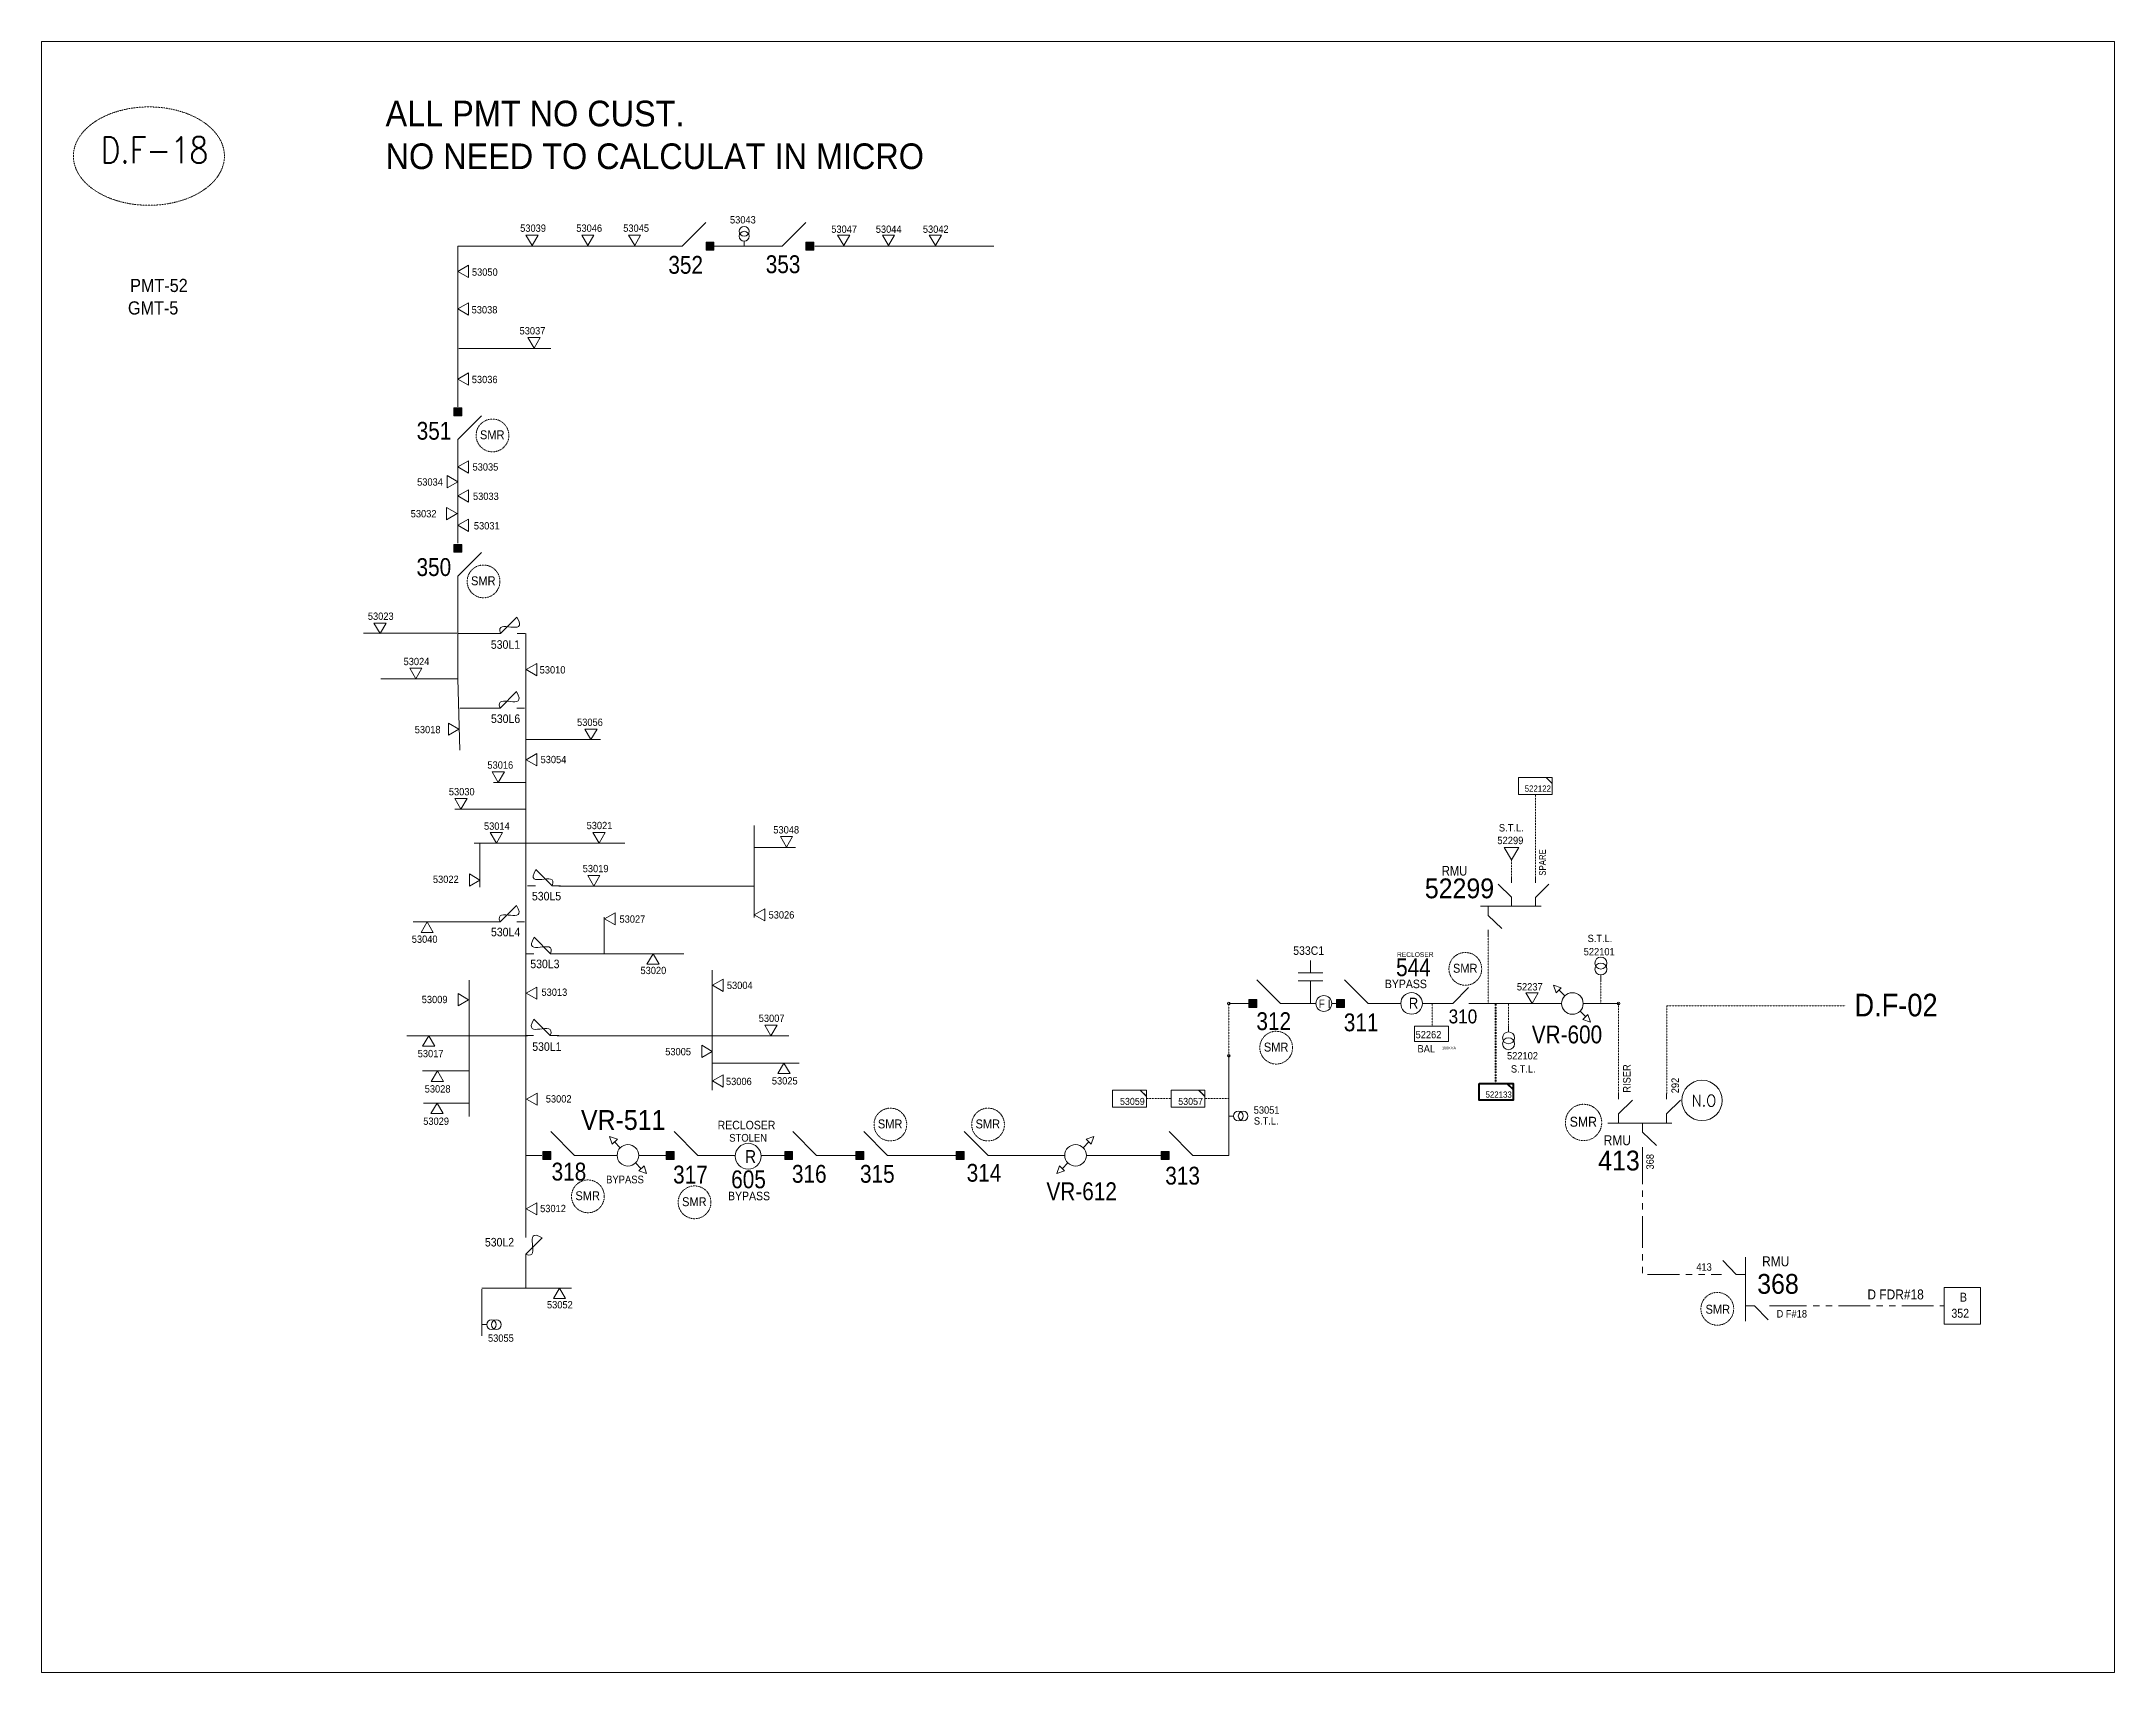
# Model space of a CAD drawing. Header units: metres. Extents: x 65984 to 144644, y -19036 to 23726.
# Drawn here: x 84361 to 85754, y -6092 to -4997 of the extents above; entities that cross this region are included whole.
import ezdxf
from ezdxf.enums import TextEntityAlignment as Align

# ---------------------------------------------------------------- set-up
doc = ezdxf.new("R2010")
doc.units = ezdxf.units.M
doc.header["$MEASUREMENT"] = 0
doc.linetypes.add('( Phantom )', pattern=[2.5, 1.25, -0.25, 0.25, -0.25, 0.25, -0.25])
doc.linetypes.add('DGN Style 3', pattern=[0.013877, 0, -0.013877])
doc.layers.get('0').update_dxf_attribs({"color": 95, "lineweight": 40})
for name, color, linetype, lineweight in [('ABS', 7, 'Continuous', 40), ('ABS NUMBER', 112, 'Continuous', 30), ('CAPACITOR', 5, 'Continuous', 40), ('d_eos', 111, 'Continuous', 40), ('d_eos no', 121, 'Continuous', 40), ('d_fco', 5, 'Continuous', 40), ('d_fco text', 95, 'Continuous', 40), ('d_switch', 95, 'Continuous', 40), ('d_tf', 1, 'Continuous', 40), ('d_tf no', 6, 'Continuous', 40), ('d_ug cable', 95, 'Continuous', 40), ('d_ug tf', 1, 'Continuous', 40), ('EARTH FAULT INDICATOR', 95, 'Continuous', 40), ('FDR  2  05', 154, 'Continuous', 40), ('FDR  2  19', 172, 'Continuous', 40), ('fedr no', 95, 'Continuous', 40), ('GRID STATION  04', 7, 'Continuous', 40), ('Level 37', 7, 'Continuous', 0), ('O H MAIN FEEDER', 4, 'Continuous', 100), ('REGULATOR', 5, 'Continuous', 40), ('SW N O', 114, 'Continuous', 30)]:
    doc.layers.add(name, color=color, linetype=linetype, lineweight=lineweight)
doc.styles.add('NASKHF', font='naskhf.shx', dxfattribs={"height": 8})
doc.styles.add('Style-Andalus', font='andlso.ttf')
doc.styles.add('Style-Arial', font='arial.ttf')
doc.styles.add('Style-ENGINEERING', font='ENGINEERING.shx')
doc.styles.add('Style-msdefault', font='msdefault.shx')
doc.styles.add('Style-STANDARD', font='STANDARD.shx')

# ---------------------------------------------------------------- blocks, each defined once
blk = doc.blocks.new('*U1326')
at = {"layer": 'd_eos', "color": 2, "linetype": 'Continuous', "lineweight": 13, "ltscale": 1.821262}
for p, q in [((-12.9, 12.1), (-12.9, 14.9)), ((-12.9, 4.7), (-5.9, 11.5)), ((11.3, 12.1), (11.3, 14.9)), ((11.3, 4.7), (18.3, 11.5)), ((14, 0), (-18.3, 0)), ((-12.9, 0), (-12.9, 4.7)), ((-0.8, 0), (-0.8, -4.6)), ((11.3, 0), (11.3, 4.7)), ((-0.8, -4.6), (6.2, -11.4)), ((-0.8, -12.1), (-0.8, -14.9))]:
    blk.add_line(p, q, dxfattribs=at)
blk = doc.blocks.new('TFU_1_3')
at = {"color": 0, "linetype": 'ByBlock', "lineweight": -2, "ltscale": 500}
blk.add_line((0, 5000), (0, 0), dxfattribs=at)
for centre in [(0, 15000), (0, 10000)]:
    blk.add_circle(centre, 5000, dxfattribs=at)
blk = doc.blocks.new('ABS2_1_1')
at = {"color": 0, "linetype": 'ByBlock', "lineweight": -2, "ltscale": 500}
for q in [(-29900, 43500), (0, 0)]:
    blk.add_line((0, 13600), q, dxfattribs=at)
at = {"color": 0, "linetype": 'ByBlock', "lineweight": -2, "ltscale": 500, "flags": 128}
for points in [[(5000, 43600), (-5000, 43600), (-5000, 53600), (5000, 53600)], [(3791, 49653), (3791, 49653), (3791, 49653)]]:
    blk.add_lwpolyline(points, close=True, dxfattribs=at)
at = {"color": 0, "linetype": 'ByBlock', "lineweight": -2, "ltscale": 500}
for points in [[(5000, 43600), (-5000, 43600), (5000, 53600), (-5000, 53600)], [(3791, 49653), (3791, 49653), (3791, 49653)]]:
    blk.add_solid(points, dxfattribs=at)
blk = doc.blocks.new('*U1316')
at = {"layer": 'CAPACITOR', "color": 5, "linetype": 'Continuous', "lineweight": 13}
for p, q in [((0, 6.5), (0, 15)), ((-8.6, 6.5), (8.6, 6.5)), ((-8.6, 0.7), (8.6, 0.7)), ((0, -15), (0, 0.7)), ((0, -14.9), (0, -1.1))]:
    blk.add_line(p, q, dxfattribs=at)
blk = doc.blocks.new('*U1012')
at = {"layer": 'd_fco', "color": 7, "linetype": 'Continuous', "lineweight": 13}
blk.add_line((-4.6, 4.2), (-10.1, 4.2), dxfattribs=at)
at = {"layer": 'd_fco', "color": 7, "linetype": 'Continuous', "lineweight": 13, "flags": 128}
blk.add_lwpolyline([(13, 4.2), (7.1, 4.2), (-4.4, -7.3)], dxfattribs=at)
at = {"layer": 'd_fco', "color": 7, "linetype": 'Continuous', "lineweight": 13}
blk.add_open_spline([(-4.4, -7.3), (-13, 7.7), (11.6, -7.7), (7.1, 4.2)], degree=3, dxfattribs=at)
blk = doc.blocks.new('*U1328')
at = {"layer": 'REGULATOR', "color": 7, "linetype": 'Continuous', "lineweight": 13, "extrusion": (0, 0, -1)}
blk.add_circle((0, 0.1), 7.56, dxfattribs=at)
at = {"layer": 'ABS NUMBER', "color": 7, "lineweight": 13, "extrusion": (0, 0, -1), "style": 'Style-ENGINEERING', "width": 0.9}
blk.add_text('R', height=7.56, rotation=180, dxfattribs=at).set_placement((1.9, 3.7))
blk = doc.blocks.new('*U1059')
at = {"layer": 'REGULATOR', "color": 7, "linetype": 'Continuous', "lineweight": 13}
blk.add_circle((0, 0.1), 7.56, dxfattribs=at)
at = {"layer": 'ABS NUMBER', "color": 7, "lineweight": 13, "style": 'Style-ENGINEERING', "width": 0.9}
blk.add_text('R', height=7.56, dxfattribs=at).set_placement((-1.9, 3.7), align=Align.TOP_LEFT)
blk = doc.blocks.new('TFU_150')
at = {"layer": 'd_tf', "color": 174, "linetype": 'Continuous', "lineweight": 13, "ltscale": 0.000520256}
blk.add_line((0, 10), (0, 0), dxfattribs=at)
for centre in [(0, 30), (0, 20)]:
    blk.add_circle(centre, 10, dxfattribs=at)
blk = doc.blocks.new('*U1330')
at = {"layer": 'ABS', "color": 2, "linetype": 'Continuous', "lineweight": 13, "ltscale": 0.157606}
for p, q in [((-8.3, 8.2), (-15.7, 8.2)), ((-8.3, 8.2), (7.9, -8.1)), ((15.7, 8.2), (8.3, 8.2))]:
    blk.add_line(p, q, dxfattribs=at)
blk = doc.blocks.new('*U1006')
at = {"layer": 'EARTH FAULT INDICATOR', "color": 2, "linetype": 'Continuous', "lineweight": 13}
blk.add_circle((0, 0.1), 4, dxfattribs=at)
at = {"layer": 'EARTH FAULT INDICATOR', "color": 2, "lineweight": 13, "style": 'Style-Andalus', "width": 0.9}
blk.add_text('F I', height=4.23, dxfattribs=at).set_placement((-2.6, 2.1), align=Align.TOP_LEFT)
blk = doc.blocks.new('*U1331')
at = {"layer": 'd_fco', "color": 174, "linetype": 'Continuous', "lineweight": 13}
blk.add_line((-4.6, 4.2), (-10.1, 4.2), dxfattribs=at)
at = {"layer": 'd_fco', "color": 174, "linetype": 'Continuous', "lineweight": 13, "flags": 128}
blk.add_lwpolyline([(13, 4.2), (7.1, 4.2), (-4.4, -7.3)], dxfattribs=at)
at = {"layer": 'd_fco', "color": 174, "linetype": 'Continuous', "lineweight": 13}
blk.add_open_spline([(-4.4, -7.3), (-13, 7.7), (11.6, -7.7), (7.1, 4.2)], degree=3, dxfattribs=at)
blk = doc.blocks.new('TFU_151')
at = {"layer": 'd_tf', "color": 174, "linetype": 'Continuous', "lineweight": 13, "ltscale": 0.000408975}
blk.add_line((0, 10), (0, 0), dxfattribs=at)
for centre in [(0, 30), (0, 20)]:
    blk.add_circle(centre, 10, dxfattribs=at)
blk = doc.blocks.new('*U2557')
at = {"layer": 'REGULATOR', "color": 7, "linetype": 'Continuous', "lineweight": 13}
for p, q in [((24, 25.1), (13.4, 14.5)), ((-14.9, -13.7), (-25.5, -24.4))]:
    blk.add_line(p, q, dxfattribs=at)
at = {"layer": 'REGULATOR', "color": 7, "linetype": 'Continuous', "lineweight": 13, "flags": 128}
for points in [[(29.5, 20), (34.4, 34.3), (20.1, 29.6)], [(-29.6, -20), (-34.4, -34.3), (-20.1, -29.5)]]:
    blk.add_lwpolyline(points, close=True, dxfattribs=at)
at = {"layer": 'REGULATOR', "color": 7, "linetype": 'Continuous', "lineweight": 13}
blk.add_circle((-0.8, 0.4), 20, dxfattribs=at)
blk = doc.blocks.new('TF_8')
at = {"color": 0, "linetype": 'ByBlock', "lineweight": -2}
blk.add_line((6.3, 4.95), (9.9, 1.35), dxfattribs=at)
blk.add_3dface([(-10.1, 4.95), (9.9, 4.95), (9.9, -5.05), (-10.1, -5.05)], dxfattribs=at)
blk = doc.blocks.new('*U3168')
at = {"layer": 'd_ug tf', "color": 174, "linetype": 'Continuous', "lineweight": 13, "flags": 128}
blk.add_lwpolyline([(11.5, 1.7), (7.3, 5.7), (11.5, 5.7)], close=True, dxfattribs=at)
at = {"layer": 'd_ug tf', "color": 174, "linetype": 'Continuous', "lineweight": 13, "xscale": 1.147979204721027, "yscale": 1.147979204721027, "zscale": 0.3074349725388492, "rotation": 359.9999999999999}
blk.add_blockref('TF_8', (0.1, 0), dxfattribs=at)
blk = doc.blocks.new('TRA1_1266')
at = {"layer": 'd_tf', "color": 174, "linetype": 'Continuous', "lineweight": 13, "ltscale": 0.000495108, "extrusion": (0, 0, -1), "flags": 128}
blk.add_lwpolyline([(-10, -17), (0, 0), (10, -17)], close=True, dxfattribs=at)
blk = doc.blocks.new('TRA1_1265')
at = {"layer": 'd_tf', "color": 174, "linetype": 'Continuous', "lineweight": 13, "ltscale": 0.000495108, "xscale": 1.000046566207834, "yscale": 1.000046566207834, "zscale": 1.000046566207834, "rotation": 180}
blk.add_blockref('TRA1_1266', (0, 0), dxfattribs=at)
blk = doc.blocks.new('*U2173')
at = {"layer": 'd_ug tf', "color": 174, "linetype": 'Continuous', "lineweight": 40, "flags": 128}
blk.add_lwpolyline([(11.5, 1.7), (7.3, 5.7), (11.5, 5.7)], close=True, dxfattribs=at)
at = {"layer": 'd_ug tf', "color": 174, "linetype": 'Continuous', "lineweight": 40, "xscale": 1.147979204721027, "yscale": 1.147979204721027, "zscale": 0.3074349725388492, "rotation": 359.9999999999999}
blk.add_blockref('TF_8', (0.1, 0), dxfattribs=at)
blk = doc.blocks.new('*U3699')
at = {"layer": 'SW N O', "color": 3, "lineweight": 13}
blk.add_circle((0, 0), 16.8, dxfattribs=at)
at = {"layer": 'SW N O', "color": 3, "lineweight": 13, "style": 'Style-STANDARD'}
blk.add_text('N.O', height=9.6, dxfattribs=at).set_placement((1.7, -0.2), align=Align.MIDDLE_CENTER)

msp = doc.modelspace()

# ---------------------------------------------------------------- linework, layer by layer
at = {"layer": 'd_eos', "color": 7, "linetype": 'Continuous', "lineweight": 13, "ltscale": 0.832639}
for p, q in [((85348.7, -5571.1), (85339.6, -5562.3)), ((85348.7, -5561.4), (85348.7, -5557.8)), ((85364.6, -5561.4), (85364.6, -5557.8)), ((85364.6, -5571.2), (85373.7, -5562.3)), ((85368.6, -5577.2), (85327.8, -5577.2)), ((85332.9, -5577.2), (85332.9, -5583.3)), ((85348.7, -5577.2), (85348.7, -5571.1)), ((85364.6, -5577.2), (85364.6, -5571.2)), ((85332.9, -5583.3), (85342, -5592.1)), ((85332.9, -5593), (85332.9, -5596.7))]:
    msp.add_line(p, q, dxfattribs=at)
at = {"layer": 'd_eos', "color": 2, "linetype": 'Continuous', "lineweight": 13, "ltscale": 0.849632}
for p, q in [((85499.5, -5824.3), (85490.4, -5815)), ((85505.7, -5855.7), (85505.7, -5812.7)), ((85489.6, -5824.3), (85485.8, -5824.3)), ((85505.7, -5824.3), (85499.5, -5824.3)), ((85505.7, -5845.4), (85511.8, -5845.4)), ((85511.8, -5845.4), (85520.9, -5854.7)), ((85521.8, -5845.4), (85525.5, -5845.4))]:
    msp.add_line(p, q, dxfattribs=at)
at = {"layer": 'd_tf', "color": 174, "linetype": 'Continuous', "lineweight": 13, "ltscale": 0.000408975, "flags": 128}
for points in [[(84686.8, -5126.6), (84695, -5126.6), (84690.9, -5133.7)], [(84724.2, -5126.6), (84732.4, -5126.6), (84728.3, -5133.7)], [(84755.7, -5126.6), (84763.8, -5126.6), (84759.8, -5133.7)], [(84896.1, -5126.6), (84904.3, -5126.6), (84900.2, -5133.7)], [(84926.1, -5126.6), (84934.2, -5126.6), (84930.2, -5133.7)], [(84957.6, -5126.6), (84965.8, -5126.6), (84961.7, -5133.7)], [(84648.1, -5146.9), (84648.1, -5155.1), (84641, -5151)], [(84648.1, -5172.2), (84648.1, -5180.3), (84641, -5176.2)], [(84688.1, -5195.4), (84696.3, -5195.4), (84692.2, -5202.5)], [(84648.1, -5219.2), (84648.1, -5227.4), (84641, -5223.3)], [(84633.9, -5288.1), (84633.9, -5296.3), (84641, -5292.2)], [(84648.1, -5278.2), (84648.1, -5286.4), (84641, -5282.3)], [(84648.1, -5297.6), (84648.1, -5305.8), (84641, -5301.7)], [(84633.4, -5317.7), (84633.4, -5309.5), (84640.5, -5313.6)], [(84648.1, -5317.3), (84648.1, -5325.5), (84641, -5321.4)], [(84584.7, -5387.1), (84592.9, -5387.1), (84588.8, -5394.1)], [(84694.1, -5414.2), (84694.1, -5422.4), (84687, -5418.3)], [(84608.7, -5417.4), (84616.8, -5417.4), (84612.8, -5424.5)], [(84634.8, -5462.4), (84634.8, -5454.2), (84641.8, -5458.3)], [(84726.3, -5458.2), (84734.5, -5458.2), (84730.4, -5465.3)], [(84694.1, -5474.7), (84694.1, -5482.8), (84687, -5478.8)], [(84664.2, -5486.9), (84672.3, -5486.9), (84668.2, -5494)], [(84639, -5504.9), (84647.2, -5504.9), (84643.1, -5512)], [(84662.8, -5527.7), (84671, -5527.7), (84666.9, -5534.8)], [(84731.8, -5527.7), (84740, -5527.7), (84735.9, -5534.8)], [(84857.6, -5530.3), (84865.8, -5530.3), (84861.7, -5537.4)], [(84648.8, -5563.7), (84648.8, -5555.5), (84655.9, -5559.6)], [(84728.3, -5556.5), (84736.5, -5556.5), (84732.4, -5563.6)], [(84746.6, -5581.5), (84746.6, -5589.7), (84739.5, -5585.6)], [(84847.1, -5578.9), (84847.1, -5587), (84840.1, -5582.9)], [(84624.5, -5594.8), (84616.3, -5594.8), (84620.4, -5587.7)], [(84776.2, -5616.1), (84768, -5616.1), (84772.1, -5609)], [(84641.2, -5644), (84641.2, -5635.8), (84648.3, -5639.9)], [(84694.1, -5631.4), (84694.1, -5639.6), (84687, -5635.5)], [(84819.2, -5626.2), (84819.2, -5634.3), (84812.1, -5630.2)], [(85366.4, -5635.3), (85358.3, -5635.3), (85362.4, -5642.4)], [(84625.6, -5671.1), (84617.4, -5671.1), (84621.5, -5664.1)], [(84847.2, -5657), (84855.4, -5657), (84851.3, -5664.1)], [(84804.8, -5678.7), (84804.8, -5670.5), (84811.9, -5674.6)], [(84631.4, -5694.8), (84623.2, -5694.8), (84627.3, -5687.7)], [(84819.2, -5690.3), (84819.2, -5698.5), (84812.1, -5694.4)], [(84864.1, -5689.5), (84855.9, -5689.5), (84860, -5682.4)], [(84694.2, -5710.8), (84694.2, -5702.6), (84687.1, -5706.7)], [(84631.2, -5716.4), (84623, -5716.4), (84627.1, -5709.3)], [(84694.1, -5776.2), (84694.1, -5784.4), (84687, -5780.3)], [(84713.4, -5840.5), (84705.2, -5840.5), (84709.3, -5833.5)]]:
    msp.add_lwpolyline(points, close=True, dxfattribs=at)
at = {"layer": 'd_ug cable', "color": 174, "linetype": 'DGN Style 3', "lineweight": 13}
for p, q in [((85364.6, -5557.8), (85364.6, -5502.1)), ((85348.7, -5557.8), (85348.7, -5546.1)), ((85332.9, -5642.4), (85332.9, -5596.7)), ((85158.7, -5677.5), (85158.7, -5642.4)), ((85420.4, -5702.8), (85420.4, -5642.4)), ((85103.4, -5706.2), (85119.5, -5706.2)), ((85142.6, -5706.2), (85158.7, -5706.2))]:
    msp.add_line(p, q, dxfattribs=at)
at = {"layer": 'd_ug cable', "color": 126, "linetype": 'DGN Style 3', "lineweight": 13}
for p, q in [((85453, -5702.8), (85453, -5644.1)), ((85453, -5644.1), (85572.6, -5644.1))]:
    msp.add_line(p, q, dxfattribs=at)
at = {"layer": 'd_ug cable', "color": 174, "linetype": '( Phantom )', "lineweight": 13, "ltscale": 17.040617, "flags": 128}
for points in [[(85436.6, -5742.5), (85436.6, -5824.3), (85485.9, -5824.3)], [(85525.5, -5845.4), (85639.1, -5845.4)]]:
    msp.add_lwpolyline(points, dxfattribs=at)
at = {"layer": 'd_ug cable', "color": 1, "linetype": 'DGN Style 3', "lineweight": 13}
for centre, radius in [((84664.3, -5261.1), 11), ((84658.3, -5359.1), 11), ((85317.6, -5619.2), 11), ((85190.6, -5672.1), 11), ((84931.5, -5723.7), 11), ((84997.1, -5723.7), 11), ((85397, -5722.3), 12.2), ((84728.4, -5771.9), 11), ((84800, -5775.9), 11), ((85486.8, -5847.4), 11)]:
    msp.add_circle(centre, radius, dxfattribs=at)
at = {"layer": 'd_ug tf', "color": 174, "linetype": 'Continuous', "lineweight": 13, "flags": 128}
msp.add_lwpolyline([(85283.4, -5657.6), (85306.4, -5657.6), (85306.4, -5667.9), (85283.4, -5667.9)], close=True, dxfattribs=at)
at = {"layer": 'FDR  2  05', "color": 174, "linetype": 'Continuous', "lineweight": 13}
for p, q in [((84641.8, -5202.8), (84703.4, -5202.8)), ((84640.3, -5393.8), (84577.7, -5393.8)), ((84641, -5394.1), (84641, -5424.5)), ((84641, -5424.5), (84589.3, -5424.5)), ((84641, -5424.5), (84642.3, -5472.3)), ((84664.3, -5444.2), (84642.3, -5444.2)), ((84736.8, -5465.3), (84686.6, -5465.3)), ((84686.6, -5494), (84664.9, -5494)), ((84686.6, -5512), (84639, -5512)), ((84840, -5523), (84840, -5584.7)), ((84651.9, -5534.8), (84753.1, -5534.8)), ((84655.7, -5534.8), (84655.7, -5564.3)), ((84840.2, -5537.7), (84867.7, -5537.7)), ((84708.8, -5563.6), (84840, -5563.6)), ((84664.2, -5587.7), (84611.1, -5587.7)), ((84739.3, -5609), (84739.3, -5584.4)), ((84707.9, -5609), (84792.7, -5609)), ((84811.8, -5700.7), (84811.8, -5620.1)), ((84648.7, -5718.2), (84648.7, -5626.7)), ((84606.8, -5664.1), (84687.9, -5664.1)), ((84707.8, -5664.1), (84863.4, -5664.1)), ((84617.4, -5687.7), (84648.9, -5687.7)), ((84811.8, -5682.4), (84870.3, -5682.4)), ((84618, -5709.3), (84648.9, -5709.3)), ((84686.6, -5833.5), (84686.6, -5814.4)), ((84717.3, -5833.5), (84657.2, -5833.5)), ((84657.2, -5865.5), (84657.2, -5834.2))]:
    msp.add_line(p, q, dxfattribs=at)
at = {"layer": 'FDR  2  19', "color": 174, "linetype": 'DGN Style 3', "lineweight": 13}
for p, q in [((85408.6, -5627.3), (85408.6, -5642.4)), ((85295.4, -5657.5), (85295.4, -5642.4)), ((85346.6, -5657.5), (85346.6, -5642.4))]:
    msp.add_line(p, q, dxfattribs=at)
at = {"layer": 'FDR  2  19', "color": 174, "linetype": 'DGN Style 3', "lineweight": 53}
msp.add_line((85338, -5696.1), (85338, -5642.4), dxfattribs=at)
at = {"layer": 'fedr no', "color": 82, "linetype": 'DGN Style 3', "lineweight": 13, "true_color": 0x1dc70e}
msp.add_ellipse((84433.6, -5073.6), major_axis=(50.7, 0), ratio=0.651175, dxfattribs=at)
at = {"layer": 'GRID STATION  04', "color": 174, "linetype": 'Continuous', "lineweight": 13, "ltscale": 0.783868, "flags": 128}
msp.add_lwpolyline([(85639.1, -5857.6), (85639.1, -5833.2), (85663.5, -5833.2), (85663.5, -5857.6)], close=True, dxfattribs=at)
at = {"layer": 'O H MAIN FEEDER', "color": 174, "lineweight": 13, "ltscale": 0.477503}
for p, q in [((84686.6, -5794.3), (84686.6, -5394.1)), ((85175.4, -5642.4), (85158.7, -5642.4)), ((85217.3, -5642.4), (85198, -5642.4)), ((85231.7, -5642.4), (85227.9, -5642.4)), ((85274.1, -5642.4), (85258.9, -5642.4)), ((85304.4, -5642.4), (85288.7, -5642.4)), ((85382.3, -5642.4), (85324.9, -5642.4)), ((85420.4, -5642.4), (85396.8, -5642.4)), ((84975.7, -5744.4), (84948.3, -5744.4)), ((85004.3, -5744.4), (85048.6, -5744.4)), ((85063.1, -5744.4), (85113.3, -5744.4))]:
    msp.add_line(p, q, dxfattribs=at)
at = {"layer": 'O H MAIN FEEDER', "color": 140, "lineweight": 13, "ltscale": 0.498271, "flags": 128}
msp.add_lwpolyline([(84361.4, -4996.7), (85753.6, -4996.7), (85753.6, -6091.6), (84361.4, -6091.6)], close=True, dxfattribs=at)
at = {"layer": 'O H MAIN FEEDER', "color": 174, "lineweight": 13, "ltscale": 0.477503, "flags": 128}
for points in [[(84641, -5241.9), (84641, -5134)], [(84641, -5134), (84785.8, -5134)], [(84812.9, -5134), (84852.4, -5134)], [(84880.8, -5134), (85000.9, -5134)], [(84641, -5333.5), (84641, -5270.3)], [(84641, -5394.1), (84641, -5360.1)], [(84665.3, -5394.1), (84641, -5394.1)], [(85158.7, -5677.5), (85158.7, -5744.4), (85141.9, -5744.4)], [(84697.4, -5744.4), (84686.6, -5744.4)], [(84748, -5744.4), (84726, -5744.4)], [(84781, -5744.4), (84762.5, -5744.4)], [(84827.4, -5744.4), (84808.3, -5744.4)], [(84860.3, -5744.4), (84844.6, -5744.4)], [(84908.3, -5744.4), (84885.8, -5744.4)], [(84948.3, -5744.4), (84935.3, -5744.4)]]:
    msp.add_lwpolyline(points, dxfattribs=at)
at = {"layer": 'O H MAIN FEEDER', "color": 174, "lineweight": 13, "ltscale": 0.477503}
for centre, radius in [((85158.7, -5642.4), 0.872), ((85420.4, -5642.4), 0.904), ((85158.7, -5677.5), 0.872)]:
    msp.add_circle(centre, radius, dxfattribs=at)

# ---------------------------------------------------------------- block references
at = {"layer": 'ABS', "color": 7, "linetype": 'Continuous', "lineweight": 13, "ltscale": 0.7949, "zscale": 0.0003526938902128904}
for p, xscale, yscale, rotation in [((84784.5, -5134), 0.0005325836489201523, 0.0005325836489201523, 269.9999999999997), ((84851.5, -5134), 0.0005325836489201523, 0.0005325836489201523, 269.9999999999997), ((85259.6, -5642.4), 0.0005325836489201523, -0.0005325836489201526, 270.0000000000002), ((84889.1, -5744.4), 0.0005325836489201523, -0.0005325836489201526, 270.0000000000002), ((85141.9, -5744.4), 0.0005325836489201522, -0.0005325836489201526, 270.0000000000003)]:
    msp.add_blockref('ABS2_1_1', p, dxfattribs=dict(at, xscale=xscale, yscale=yscale, rotation=rotation))
at = {"layer": 'ABS', "color": 2, "linetype": 'Continuous', "lineweight": 13, "ltscale": 0.7949, "xscale": 0.0005325836489201523, "yscale": -0.0005325836489201526, "zscale": 0.0003526938902128904}
for p, rotation in [((84641, -5271.1), 180.0000000000002), ((84641, -5362.8), 180.0000000000002), ((85200.8, -5642.4), 270.0000000000002), ((84726.7, -5744.4), 270.0000000000002), ((84809.5, -5744.4), 270.0000000000002), ((84936.8, -5744.4), 270.0000000000002), ((85004.3, -5744.4), 270.0000000000003)]:
    msp.add_blockref('ABS2_1_1', p, dxfattribs=dict(at, rotation=rotation))
at = {"layer": 'ABS', "color": 2, "linetype": 'Continuous', "lineweight": 13, "ltscale": 0.157606, "extrusion": (0, 0, -1), "xscale": 0.65219, "yscale": 0.65219, "zscale": 0.65219, "rotation": 180}
msp.add_blockref('*U1330', (-85314.6, -5637.1), dxfattribs=at)
at = {"layer": 'CAPACITOR', "color": 5, "linetype": 'Continuous', "lineweight": 13, "extrusion": (0, 0, -1), "xscale": 0.9583200000000003, "yscale": 0.9583200000000003, "zscale": 0.9583200000000003}
msp.add_blockref('*U1316', (-85213.6, -5628), dxfattribs=at)
at = {"layer": 'd_eos', "color": 2, "linetype": 'Continuous', "lineweight": 13, "ltscale": 0.849632, "xscale": 1.331, "yscale": 1.331, "zscale": 1.331}
msp.add_blockref('*U1326', (85437.7, -5722.7), dxfattribs=at)
at = {"layer": 'd_fco', "color": 7, "linetype": 'Continuous', "lineweight": 13, "xscale": 0.9583200000000002, "yscale": 0.9583200000000002, "zscale": 0.9583200000000002, "rotation": 180.0135097814725}
for p in [(84676.5, -5390.1), (84676.2, -5440.1)]:
    msp.add_blockref('*U1012', p, dxfattribs=at)
at = {"layer": 'd_fco', "color": 7, "linetype": 'Continuous', "lineweight": 13, "extrusion": (0, 0, -1), "xscale": 0.9583200000000003, "yscale": 0.9583200000000003, "zscale": 0.9583200000000003}
for p, rotation in [((-84697.6, -5559.5), 179.9999999998984), ((-84696.5, -5605), 179.9999999998984), ((-84696.3, -5660), 179.9999999998984), ((-84690.7, -5804), 270.0000000000001)]:
    msp.add_blockref('*U1012', p, dxfattribs=dict(at, rotation=rotation))
at = {"layer": 'd_fco', "color": 174, "linetype": 'Continuous', "lineweight": 13, "xscale": 0.9583200000000002, "yscale": 0.9583200000000002, "zscale": 0.9583200000000002, "rotation": 180.0135097814725}
msp.add_blockref('*U1331', (84676.2, -5583.6), dxfattribs=at)
at = {"layer": 'd_tf', "color": 174, "linetype": 'Continuous', "lineweight": 13, "ltscale": 0.000408975}
for name, p, xscale, yscale, zscale, rotation in [('TFU_151', (84833.3, -5134), 0.3300394294404759, 0.3300394294404759, 0.3300394294404759, 359.9999999999999), ('TFU_1_3', (85158.7, -5718), 0.0006455046545772447, -0.0006455046545772451, 0.0004907697784587902, 90.00000000000007), ('TFU_1_3', (84657.2, -5858), 0.0006455046545772447, 0.0006455046545772447, 0.0004907697784587902, 270)]:
    msp.add_blockref(name, p, dxfattribs=dict(at, xscale=xscale, yscale=yscale, zscale=zscale, rotation=rotation))
at = {"layer": 'd_tf', "color": 174, "linetype": 'Continuous', "lineweight": 13, "ltscale": 0.000495108, "extrusion": (0, 0, -1), "xscale": 0.49247, "yscale": 0.49247, "zscale": 0.49247}
msp.add_blockref('TRA1_1265', (-85348.7, -5546.1), dxfattribs=at)
at = {"layer": 'd_tf', "color": 174, "linetype": 'Continuous', "lineweight": 13, "ltscale": 0.000520256, "extrusion": (0, 0, -1), "xscale": 0.3993000000000001, "yscale": 0.3993000000000001, "zscale": 0.3993000000000001, "rotation": 359.9999999999999}
msp.add_blockref('TFU_150', (-85408.6, -5627.3), dxfattribs=at)
at = {"layer": 'd_tf', "color": 174, "linetype": 'Continuous', "lineweight": 13, "ltscale": 0.000520256, "xscale": 0.3993000000000001, "yscale": 0.3993000000000001, "zscale": 0.3993000000000001, "rotation": 179.9999999999999}
msp.add_blockref('TFU_150', (85346.6, -5657.5), dxfattribs=at)
at = {"layer": 'd_ug tf', "color": 174, "linetype": 'Continuous', "lineweight": 13}
for p, xscale, yscale, zscale in [((85364.6, -5496.4), 0.9863186376925503, 0.9863186376925503, 0.9863186376925503), ((85092.1, -5706.3), 0.9863186376921701, 0.9863186376921701, 0.9863186376921701), ((85131.3, -5706.3), 0.9863186376925503, 0.9863186376925503, 0.9863186376925503)]:
    msp.add_blockref('*U3168', p, dxfattribs=dict(at, xscale=xscale, yscale=yscale, zscale=zscale))
at = {"layer": 'd_ug tf', "color": 174, "linetype": 'Continuous', "lineweight": 40, "xscale": 0.9863186376925503, "yscale": 0.9863186376925503, "zscale": 0.9863186376925503}
msp.add_blockref('*U2173', (85338.3, -5701.7), dxfattribs=at)
at = {"layer": 'EARTH FAULT INDICATOR', "color": 2, "linetype": 'Continuous', "lineweight": 13, "xscale": 1.331, "yscale": 1.331, "zscale": 1.331}
msp.add_blockref('*U1006', (85222.6, -5642.6), dxfattribs=at)
at = {"layer": 'REGULATOR', "color": 7, "linetype": 'Continuous', "lineweight": 13, "extrusion": (0, 0, -1)}
for name, p, xscale, yscale, zscale, rotation in [('*U1328', (-85281.5, -5642.3), 0.9583200000000003, 0.9583200000000003, 0.9583200000000003, 180), ('*U2557', (-85055.7, -5744.1), 0.3622872241716936, 0.3622872241716936, 0.3622872241716936, 89.99999999999999)]:
    msp.add_blockref(name, p, dxfattribs=dict(at, xscale=xscale, yscale=yscale, zscale=zscale, rotation=rotation))
at = {"layer": 'REGULATOR', "color": 7, "linetype": 'Continuous', "lineweight": 13, "extrusion": (0, 0, -1), "xscale": 0.3622872241716936, "yscale": 0.3622872241716936, "zscale": 0.3622872241716936}
msp.add_blockref('*U2557', (-85389.2, -5642.6), dxfattribs=at)
at = {"layer": 'REGULATOR', "color": 7, "linetype": 'Continuous', "lineweight": 13, "xscale": 0.3622872241716936, "yscale": 0.3622872241716936, "zscale": 0.3622872241716936, "rotation": 90.00000000000001}
msp.add_blockref('*U2557', (84755.4, -5744.1), dxfattribs=at)
at = {"layer": 'REGULATOR', "color": 7, "linetype": 'Continuous', "lineweight": 13, "xscale": 1.146947981647628, "yscale": 1.146947981647628, "zscale": 1.146947981647628}
msp.add_blockref('*U1059', (84836, -5745.1), dxfattribs=at)
at = {"layer": 'SW N O', "color": 3, "lineweight": 13, "xscale": 0.8064448497015887, "yscale": 0.8064448497015887, "zscale": 0.8064448497015887}
msp.add_blockref('*U3699', (85476.5, -5707.5), dxfattribs=at)

# ---------------------------------------------------------------- texts
at = {"layer": 'ABS NUMBER', "color": 7, "lineweight": 13, "style": 'Style-Arial'}
for s, height, width, p in [('352', 11.98, 0.833333, (84782.4, -5140.6)), ('353', 11.98, 0.833333, (84847.8, -5140.2)), ('VR-511', 13.31, 0.9, (84723.7, -5714)), ('605', 11.98, 0.833333, (84824.6, -5754.5)), ('316', 11.98, 0.833333, (84865.4, -5750.8))]:
    msp.add_text(s, height=height, dxfattribs=dict(at, width=width)).set_placement(p, align=Align.TOP_LEFT)
at = {"layer": 'ABS NUMBER', "color": 2, "lineweight": 13, "style": 'Style-Arial', "width": 0.833333}
for s, p in [('351', (84613.4, -5252)), ('350', (84613.3, -5343.5)), ('318', (84704, -5749.3)), ('317', (84785.6, -5751.3)), ('315', (84911.1, -5750.8))]:
    msp.add_text(s, height=11.98, dxfattribs=at).set_placement(p, align=Align.TOP_LEFT)
at = {"layer": 'ABS NUMBER', "color": 7, "lineweight": 13, "style": 'Style-Arial', "width": 0.833333}
for s, p in [('544', (85271.1, -5624.1)), ('311', (85236, -5661.1)), ('VR-600', (85362.2, -5669.2)), ('313', (85116.1, -5764))]:
    msp.add_text(s, height=11.98, dxfattribs=at).set_placement(p)
at = {"layer": 'ABS NUMBER', "color": 2, "lineweight": 13, "style": 'Style-Arial'}
for s, height, width, p in [('312', 11.98, 0.833333, (85177.3, -5660.3)), ('310', 9.35, 0.88, (85306.4, -5655.8))]:
    msp.add_text(s, height=height, dxfattribs=dict(at, width=width)).set_placement(p)
at = {"layer": 'ABS NUMBER', "color": 2, "lineweight": 13, "style": 'Style-Arial', "width": 0.833333}
msp.add_text('314', height=11.98, dxfattribs=at).set_placement((85006, -5750.1), align=Align.TOP_RIGHT)
at = {"layer": 'ABS NUMBER', "color": 7, "lineweight": 13, "style": 'Style-Arial', "width": 0.833333}
msp.add_text('VR-612', height=11.98, dxfattribs=at).set_placement((85083.6, -5762.5), align=Align.TOP_RIGHT)
at = {"layer": 'd_eos no', "color": 7, "linetype": 'Continuous', "lineweight": 13, "style": 'Style-Arial'}
for s, height, width, p in [('PMT-52', 8.84, 0.88, (84421, -5156)), ('GMT-5', 8.84, 0.88, (84419.5, -5171.1)), ('52299', 13.31, 0.9, (85290.4, -5558.5))]:
    msp.add_text(s, height=height, dxfattribs=dict(at, width=width)).set_placement(p, align=Align.TOP_LEFT)
at = {"layer": 'd_eos no', "color": 2, "linetype": 'Continuous', "lineweight": 13, "style": 'Style-Arial', "width": 0.9}
for s, p in [('413', (85406.8, -5741.2)), ('368', (85513.6, -5824))]:
    msp.add_text(s, height=13.31, dxfattribs=at).set_placement(p, align=Align.TOP_LEFT)
at = {"layer": 'd_fco text', "color": 7, "linetype": 'Continuous', "lineweight": 13, "style": 'Style-msdefault', "width": 0.916667}
for s, p in [('530L1', (84682.8, -5398.6)), ('530L6', (84682.9, -5448.4))]:
    msp.add_text(s, height=5.75, rotation=0.0135, dxfattribs=at).set_placement(p, align=Align.TOP_RIGHT)
for s, p in [('530L5', (84690.8, -5567.5)), ('530L3', (84689.7, -5613)), ('530L1', (84691, -5668.5)), ('RECLOSER', (84815.5, -5721.2)), ('530L2', (84659.2, -5799.8))]:
    msp.add_text(s, height=5.75, dxfattribs=at).set_placement(p, align=Align.TOP_LEFT)
at = {"layer": 'd_fco text', "color": 174, "linetype": 'Continuous', "lineweight": 13, "style": 'Style-msdefault', "width": 0.916667}
msp.add_text('530L4', height=5.75, rotation=0.0135, dxfattribs=at).set_placement((84682.9, -5591.6), align=Align.TOP_RIGHT)
msp.add_text('533C1', height=5.75, dxfattribs=at).set_placement((85202, -5609.8))
at = {"layer": 'd_fco text', "color": 7, "linetype": 'Continuous', "lineweight": 13, "style": 'Style-msdefault', "width": 0.916667}
msp.add_text('RECLOSER', height=3.19, dxfattribs=at).set_placement((85271.7, -5611.2))
at = {"layer": 'd_fco text', "color": 2, "linetype": 'Continuous', "lineweight": 13, "attachment_point": 1, "style": 'NASKHF'}
for s, insert, char_height in [('\\Fmsdefault;\\H1x;\\W0.916667; BYPASS \\P', (85261.6, -5626.4), 5.75), ('\\Fmsdefault;\\H1x;\\W0.916667;STOLEN', (84823.3, -5730), 5.175), ('\\Fmsdefault;\\H1x;\\W0.916667;BYPASS', (84740.6, -5758), 5.169), ('\\Fmsdefault;\\H1x;\\W0.916667;BYPASS', (84822.5, -5768.8), 5.743)]:
    msp.add_mtext(s, dxfattribs=dict(at, insert=insert, char_height=char_height))
at = {"layer": 'd_switch', "color": 7, "linetype": 'Continuous', "lineweight": 13, "style": 'Style-ENGINEERING', "width": 0.857143}
msp.add_text('SPARE', height=4.57, rotation=90, dxfattribs=at).set_placement((85367.1, -5538.9), align=Align.TOP_RIGHT)
at = {"layer": 'd_switch', "color": 7, "linetype": 'Continuous', "lineweight": 13, "style": 'Style-ENGINEERING', "width": 0.921053}
for s, p in [('RISER', (85423.5, -5702.3)), ('292', (85456, -5702.7)), ('368', (85439.1, -5753.9))]:
    msp.add_text(s, height=5.06, rotation=90, dxfattribs=at).set_placement(p, align=Align.TOP_LEFT)
at = {"layer": 'd_switch', "color": 2, "linetype": 'Continuous', "lineweight": 13, "style": 'Style-ENGINEERING', "width": 0.921053}
for s, p in [('413', (85472.7, -5816.8)), ('D F#18', (85526.6, -5848.2))]:
    msp.add_text(s, height=5.06, dxfattribs=at).set_placement(p, align=Align.TOP_LEFT)
at = {"layer": 'd_tf no', "color": 2, "linetype": 'Continuous', "lineweight": 13, "style": 'Style-msdefault', "width": 0.945946}
for s, p in [('53039', (84682.9, -5119.5)), ('53046', (84720.6, -5119.5)), ('53045', (84752.1, -5119.5)), ('53043', (84823.8, -5113.9)), ('53047', (84891.8, -5120.2)), ('53044', (84921.7, -5120.2)), ('53042', (84953.3, -5120.2)), ('53038', (84650.3, -5174.3)), ('53037', (84682.5, -5188.4)), ('53036', (84650.4, -5221.1)), ('53035', (84650.9, -5279.8)), ('53033', (84651.2, -5299.5)), ('53032', (84609.4, -5311.2)), ('53031', (84651.8, -5319.3)), ('53056', (84721.1, -5451.2))]:
    msp.add_text(s, height=4.92, dxfattribs=at).set_placement(p, align=Align.TOP_LEFT)
at = {"layer": 'd_tf no', "color": 174, "linetype": 'Continuous', "lineweight": 13, "style": 'Style-msdefault'}
for s, height, width, p in [('53050', 4.92, 0.945946, (84650.5, -5149)), ('53023', 4.92, 0.945946, (84580.6, -5380)), ('53024', 4.92, 0.945946, (84604.6, -5410.4)), ('53010', 4.92, 0.945946, (84696, -5416)), ('53018', 4.92, 0.945946, (84612.1, -5456.1)), ('53016', 4.92, 0.945946, (84660.9, -5479.9)), ('53054', 4.92, 0.945946, (84696.6, -5476.2)), ('53030', 4.92, 0.945946, (84635, -5497.8)), ('53014', 4.92, 0.945946, (84658.6, -5520.9)), ('53021', 4.92, 0.945946, (84727.5, -5520.5)), ('53048', 4.92, 0.945946, (84852.9, -5523.4)), ('S.T.L.', 4.96, 0.947368, (85340.1, -5522)), ('52299', 4.96, 0.947368, (85339.1, -5530.5)), ('53019', 4.92, 0.945946, (84724.9, -5549.4)), ('53022', 4.92, 0.945946, (84624.3, -5556.6)), ('53026', 4.92, 0.945946, (84849.7, -5580.5)), ('53027', 4.92, 0.945946, (84749.6, -5583.3)), ('53040', 4.92, 0.945946, (84610.1, -5596.8)), ('522101', 4.92, 0.945946, (85397.1, -5605.2)), ('53020', 4.92, 0.945946, (84763.7, -5617.8)), ('53009', 4.92, 0.945946, (84616.8, -5637.3)), ('53013', 4.92, 0.945946, (84697.2, -5632.4)), ('53004', 4.92, 0.945946, (84821.7, -5627.8)), ('53007', 4.92, 0.945946, (84843.1, -5649.9)), ('53017', 4.92, 0.945946, (84614.1, -5673.6)), ('53005', 4.92, 0.945946, (84780.3, -5672.3)), ('53006', 4.92, 0.945946, (84821.1, -5692.3)), ('53025', 4.92, 0.945946, (84851.9, -5691.9)), ('53028', 4.92, 0.945946, (84618.8, -5697.3)), ('53029', 4.92, 0.945946, (84617.8, -5719)), ('53012', 4.92, 0.945946, (84696.3, -5777.6)), ('53052', 4.92, 0.945946, (84700.9, -5842.2)), ('53055', 4.92, 0.945946, (84661.3, -5864.6))]:
    msp.add_text(s, height=height, dxfattribs=dict(at, width=width)).set_placement(p, align=Align.TOP_LEFT)
at = {"layer": 'd_tf no', "color": 2, "linetype": 'Continuous', "lineweight": 13, "style": 'Style-msdefault', "width": 0.945946}
msp.add_text('53034', height=4.92, dxfattribs=at).set_placement((84631, -5289.9), align=Align.TOP_RIGHT)
at = {"layer": 'd_tf no', "color": 174, "linetype": 'Continuous', "lineweight": 13, "style": 'Style-msdefault', "width": 0.945946}
for s, height, p in [('522122', 4.18, (85375.1, -5496.1)), ('53002', 4.92, (84717.4, -5704)), ('53059', 4.72, (85102.3, -5705.8)), ('53057', 4.72, (85141.4, -5705.8)), ('53051', 4.92, (85192.8, -5711.5))]:
    msp.add_text(s, height=height, dxfattribs=at).set_placement(p, align=Align.TOP_RIGHT)
at = {"layer": 'd_tf no', "color": 7, "linetype": 'Continuous', "lineweight": 13, "style": 'Style-msdefault', "width": 0.945946}
msp.add_text('S.T.L.', height=4.92, dxfattribs=at).set_placement((85399.7, -5596.3), align=Align.TOP_LEFT)
at = {"layer": 'd_tf no', "color": 2, "linetype": 'Continuous', "lineweight": 13, "style": 'Style-msdefault', "width": 0.945946}
msp.add_text('52237', height=4.92, dxfattribs=at).set_placement((85352.2, -5633.7))
at = {"layer": 'd_tf no', "color": 174, "linetype": 'Continuous', "lineweight": 13, "style": 'Style-msdefault', "width": 0.945946}
for s, height, p in [('52262', 4.92, (85284.2, -5665.8)), ('100KVA', 1.86, (85301.9, -5673.2)), ('522102', 4.92, (85345.6, -5680))]:
    msp.add_text(s, height=height, dxfattribs=at).set_placement(p)
at = {"layer": 'd_tf no', "color": 7, "linetype": 'Continuous', "lineweight": 13, "style": 'Style-msdefault', "width": 0.945946}
for s, p in [('BAL', (85285.5, -5675.3)), ('S.T.L.', (85348.2, -5688.8))]:
    msp.add_text(s, height=4.92, dxfattribs=at).set_placement(p)
at = {"layer": 'd_tf no', "color": 174, "linetype": 'Continuous', "lineweight": 40, "style": 'Style-msdefault', "width": 0.945946}
msp.add_text('522133', height=4.18, dxfattribs=at).set_placement((85348.8, -5701.5), align=Align.TOP_RIGHT)
at = {"layer": 'd_tf no', "color": 7, "linetype": 'Continuous', "lineweight": 13, "style": 'Style-msdefault', "width": 0.945946}
msp.add_text('S.T.L.', height=4.92, dxfattribs=at).set_placement((85192.2, -5718.8), align=Align.TOP_RIGHT)
at = {"layer": 'd_tf no', "color": 2, "linetype": 'Continuous', "lineweight": 13, "ltscale": 2.495242, "insert": (84592.5, -5036.4), "char_height": 17.204, "attachment_point": 1, "style": 'NASKHF'}
msp.add_mtext('\\Fmsdefault;\\H1x;\\W0.945946;ALL PMT NO CUST.\\PNO NEED TO CALCULAT IN MICRO', dxfattribs=at)
at = {"layer": 'd_tf no', "color": 2, "lineweight": 13, "attachment_point": 1, "style": 'NASKHF'}
for insert, char_height in [((84655.9, -5257.7), 5.992), ((84649.9, -5355.7), 5.992), ((85309.3, -5615.8), 5.992), ((85182.3, -5668.7), 5.992), ((84923.1, -5720.3), 5.992), ((84988.7, -5720.3), 5.992), ((85387.7, -5718.5), 6.658), ((84720, -5768.5), 5.992), ((84791.6, -5772.5), 5.992), ((85478.9, -5844.7), 5.992)]:
    msp.add_mtext('\\Fmsdefault;\\H1x;\\W0.925;SMR\\P', dxfattribs=dict(at, insert=insert, char_height=char_height))
at = {"layer": 'fedr no', "color": 6, "linetype": 'Continuous', "lineweight": 13, "style": 'Style-STANDARD', "width": 0.909091}
msp.add_text('D.F-18', height=17.68, dxfattribs=at).set_placement((84437.3, -5069.5), align=Align.MIDDLE_CENTER)
at = {"layer": 'GRID STATION  04', "color": 55, "linetype": 'Continuous', "lineweight": 13, "style": 'Style-msdefault', "width": 0.9}
msp.add_text('D.F-02', height=15.18, dxfattribs=at).set_placement((85578.9, -5635.9), align=Align.TOP_LEFT)
at = {"layer": 'GRID STATION  04', "color": 7, "linetype": 'Continuous', "lineweight": 13, "style": 'Style-msdefault', "width": 0.9}
msp.add_text('D FDR#18', height=6.66, dxfattribs=at).set_placement((85587.6, -5834.4), align=Align.TOP_LEFT)
at = {"layer": 'GRID STATION  04', "color": 174, "linetype": 'Continuous', "lineweight": 13, "style": 'Style-msdefault', "width": 0.888889}
for s, p in [('B', (85649.7, -5836.6)), ('352', (85644, -5847.4))]:
    msp.add_text(s, height=5.99, dxfattribs=at).set_placement(p, align=Align.TOP_LEFT)
at = {"layer": 'Level 37', "color": 7, "linetype": 'Continuous', "lineweight": 13, "style": 'Style-msdefault', "width": 0.86}
msp.add_text('RMU', height=6.52, dxfattribs=at).set_placement((85301.8, -5550.1), align=Align.TOP_LEFT)
at = {"layer": 'Level 37', "color": 2, "linetype": 'Continuous', "lineweight": 13, "style": 'Style-msdefault', "width": 0.9}
for p in [(85410.5, -5730.9), (85516.9, -5812.2)]:
    msp.add_text('RMU', height=6.66, dxfattribs=at).set_placement(p, align=Align.TOP_LEFT)

doc.saveas('drawing.dxf')
